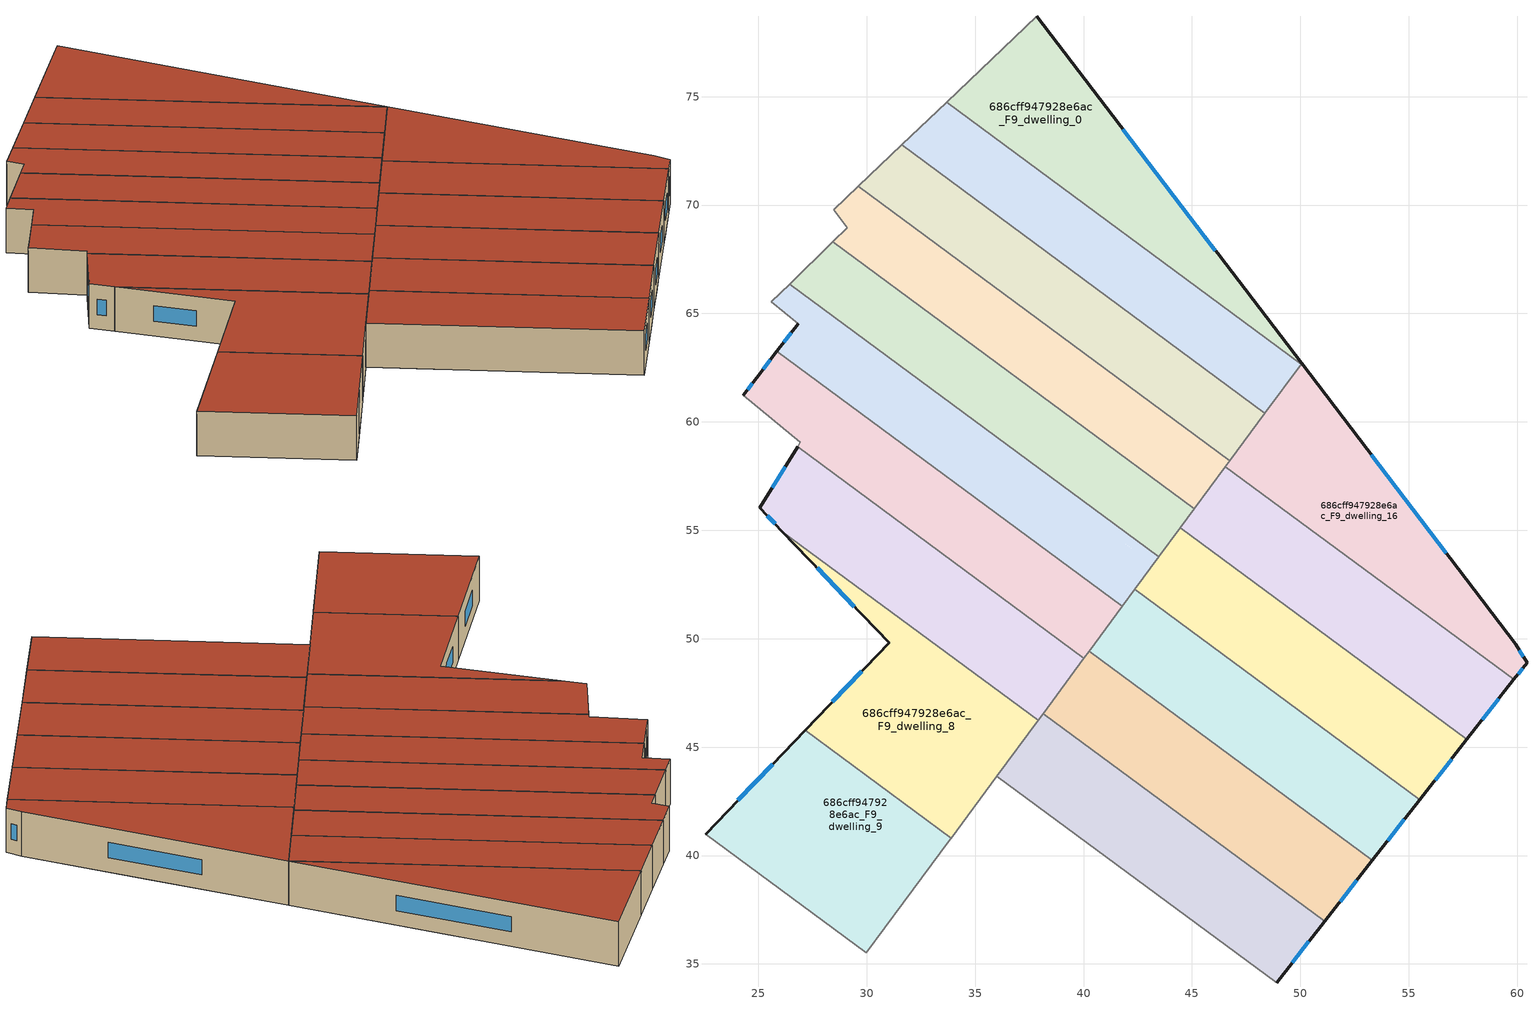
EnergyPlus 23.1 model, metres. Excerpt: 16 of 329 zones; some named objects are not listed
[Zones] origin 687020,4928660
686cff947928e6ac_F9_dwelling_0
 floor to 686cff947928e6ac_F8_dwelling_1 (EU_floor_Construction): 37.84,78.71 42.55,72.54 40.47,69.74 33.68,74.75 z27
 floor to 686cff947928e6ac_F8_dwelling_0 (EU_floor_Construction): 44.47,70.02 50.06,62.69 50.04,62.67 42.93,67.92 z27
 floor to 686cff947928e6ac_F8_dwelling_3 (EU_floor_Construction): 42.55,72.54 44.47,70.02 42.93,67.92 40.47,69.74 z27
 wall outside (EU_wall_Construction): 50.06,62.69 37.84,78.71 z27:30
 wall to 686cff947928e6ac_F9_dwelling_1 (EU_wall_Construction): 33.68,74.75 50.04,62.67 z27:30
 wall adiabatic (EU_wall_Construction): 37.84,78.71 33.68,74.75 z27:30
 wall to 686cff947928e6ac_F9_dwelling_16 (EU_wall_Construction): 50.04,62.67 50.06,62.69 z27:30
 window (EU_Window_Construction): 46.09,67.9 41.82,73.5 z27.98:29.02
 roof outside (EU_roof_Construction): 50.04,62.67 50.06,62.69 37.84,78.71 33.68,74.75 z30
686cff947928e6ac_F9_dwelling_1
 floor to 686cff947928e6ac_F8_dwelling_0 (EU_floor_Construction): 50.04,62.67 48.72,60.88 45.54,63.23 45.19,62.76 41.26,65.66 42.93,67.92 z27
 floor to 686cff947928e6ac_F8_dwelling_1 (EU_floor_Construction): 40.47,69.74 39.15,67.95 32.05,73.19 33.68,74.75 z27
 floor to 686cff947928e6ac_F8_dwelling_5 (EU_floor_Construction): 46.17,62.76 45.82,62.29 45.19,62.76 45.54,63.23 z27
 floor to 686cff947928e6ac_F8_dwelling_3 (EU_floor_Construction): 40.47,69.74 42.93,67.92 41.26,65.66 31.62,72.78 32.05,73.19 39.15,67.95 z27
 floor to 686cff947928e6ac_F8_dwelling_2 (EU_floor_Construction): 48.72,60.88 48.37,60.41 45.82,62.29 46.17,62.76 z27
 wall to 686cff947928e6ac_F9_dwelling_2 (EU_wall_Construction): 31.62,72.78 48.37,60.41 z27:30
 wall adiabatic (EU_wall_Construction): 33.68,74.75 31.62,72.78 z27:30
 wall to 686cff947928e6ac_F9_dwelling_16 (EU_wall_Construction): 48.37,60.41 50.04,62.67 z27:30
 roof outside (EU_roof_Construction): 48.37,60.41 50.04,62.67 33.68,74.75 31.62,72.78 z30
686cff947928e6ac_F9_dwelling_16
 floor to 686cff947928e6ac_F8_dwelling_2 (EU_floor_Construction): 54.94,56.29 59.93,49.74 60.45,48.89 60.07,48.41 46.76,58.24 48.72,60.88 z27
 floor adiabatic (EU_floor_Construction): 60.07,48.41 59.85,48.12 46.55,57.94 46.76,58.24 z27
 floor to 686cff947928e6ac_F8_dwelling_0 (EU_floor_Construction): 50.06,62.69 54.94,56.29 48.72,60.88 50.04,62.67 z27
 wall outside (EU_wall_Construction): 59.85,48.12 60.45,48.89 59.93,49.74 50.06,62.69 z27:30
 wall to 686cff947928e6ac_F9_dwelling_17 (EU_wall_Construction): 46.55,57.94 59.85,48.12 z27:30
 wall to 686cff947928e6ac_F9_dwelling_2 (EU_wall_Construction): 48.37,60.41 46.74,58.2 z27:30
 wall to 686cff947928e6ac_F9_dwelling_3 (EU_wall_Construction): 46.74,58.2 46.55,57.94 z27:30
 window (EU_Window_Construction): 56.72,53.95 53.27,58.48 / 60.28,49.17 60.1,49.46 / 60.04,48.37 60.26,48.64 z27.98:29.02
 roof outside (EU_roof_Construction): 59.85,48.12 60.45,48.89 59.93,49.74 50.06,62.69 46.55,57.94 z30
686cff947928e6ac_F9_dwelling_17
 floor adiabatic (EU_floor_Construction): 59.85,48.12 58.23,46.06 44.99,55.84 46.55,57.94 z27
 floor to 686cff947928e6ac_F8_dwelling_6 (EU_floor_Construction): 58.23,46.06 57.68,45.35 44.46,55.12 44.99,55.84 z27
 wall outside (EU_wall_Construction): 57.68,45.35 59.85,48.12 z27:30
 wall to 686cff947928e6ac_F9_dwelling_18 (EU_wall_Construction): 44.46,55.12 57.68,45.35 z27:30
 wall to 686cff947928e6ac_F9_dwelling_3 (EU_wall_Construction): 46.55,57.94 45.11,56 z27:30
 wall to 686cff947928e6ac_F9_dwelling_4 (EU_wall_Construction): 45.11,56 44.46,55.12 z27:30
 window (EU_Window_Construction): 58.39,46.25 59.14,47.22 z27.98:29.02
 roof outside (EU_roof_Construction): 57.68,45.35 59.85,48.12 46.55,57.94 44.46,55.12 z30
686cff947928e6ac_F9_dwelling_18
 floor to 686cff947928e6ac_F8_dwelling_6 (EU_floor_Construction): 57.68,45.35 56.39,43.7 43.21,53.42 44.46,55.12 z27
 floor to 686cff947928e6ac_F8_dwelling_8 (EU_floor_Construction): 56.39,43.7 55.51,42.57 42.37,52.28 43.21,53.42 z27
 wall outside (EU_wall_Construction): 55.51,42.57 57.68,45.35 z27:30
 wall to 686cff947928e6ac_F9_dwelling_19 (EU_wall_Construction): 42.37,52.28 55.51,42.57 z27:30
 wall to 686cff947928e6ac_F9_dwelling_5 (EU_wall_Construction): 43.47,53.78 42.37,52.28 z27:30
 wall to 686cff947928e6ac_F9_dwelling_4 (EU_wall_Construction): 44.46,55.12 43.47,53.78 z27:30
 window (EU_Window_Construction): 56.22,43.48 56.98,44.45 z27.98:29.02
 roof outside (EU_roof_Construction): 55.51,42.57 57.68,45.35 44.46,55.12 42.37,52.28 z30
686cff947928e6ac_F9_dwelling_19
 floor to 686cff947928e6ac_F8_dwelling_10 (EU_floor_Construction): 54.49,41.27 53.32,39.77 40.26,49.42 41.39,50.95 z27
 floor to 686cff947928e6ac_F8_dwelling_8 (EU_floor_Construction): 55.51,42.57 54.49,41.27 41.39,50.95 42.37,52.28 z27
 wall outside (EU_wall_Construction): 53.32,39.77 55.51,42.57 z27:30
 wall to 686cff947928e6ac_F9_dwelling_20 (EU_wall_Construction): 40.26,49.42 53.32,39.77 z27:30
 wall to 686cff947928e6ac_F9_dwelling_6 (EU_wall_Construction): 41.79,51.49 40.26,49.42 z27:30
 wall to 686cff947928e6ac_F9_dwelling_5 (EU_wall_Construction): 42.37,52.28 41.79,51.5 z27:30
 window (EU_Window_Construction): 54.03,40.68 54.8,41.66 z27.98:29.02
 roof outside (EU_roof_Construction): 53.32,39.77 55.51,42.57 42.37,52.28 40.26,49.42 z30
686cff947928e6ac_F9_dwelling_2
 floor to 686cff947928e6ac_F8_dwelling_3 (EU_floor_Construction): 41.26,65.66 39.65,63.49 29.63,70.89 31.62,72.78 z27
 floor to 686cff947928e6ac_F8_dwelling_0 (EU_floor_Construction): 45.19,62.76 43.58,60.59 39.65,63.49 41.26,65.66 z27
 floor to 686cff947928e6ac_F8_dwelling_2 (EU_floor_Construction): 48.37,60.41 46.76,58.24 44.91,59.6 44.89,59.57 44.19,60.08 45.82,62.29 z27
 floor adiabatic (EU_floor_Construction): 48.37,60.41 46.74,58.2 44.89,59.57 44.91,59.6 46.76,58.24 z27
 floor to 686cff947928e6ac_F8_dwelling_5 (EU_floor_Construction): 45.19,62.76 45.82,62.29 44.19,60.08 29.6,70.86 29.63,70.89 43.58,60.59 z27
 wall to 686cff947928e6ac_F9_dwelling_3 (EU_wall_Construction): 29.6,70.86 46.74,58.2 z27:30
 wall adiabatic (EU_wall_Construction): 31.62,72.78 29.6,70.86 z27:30
 roof outside (EU_roof_Construction): 46.74,58.2 48.37,60.41 31.62,72.78 29.6,70.86 z30
686cff947928e6ac_F9_dwelling_20
 floor to 686cff947928e6ac_F8_dwelling_12 (EU_floor_Construction): 52.5,38.73 51.12,36.96 38.59,46.21 39.93,48.01 z27
 floor to 686cff947928e6ac_F8_dwelling_10 (EU_floor_Construction): 53.32,39.77 52.5,38.73 39.93,48.01 38.59,46.21 38.13,46.55 40.26,49.42 z27
 wall outside (EU_wall_Construction): 51.12,36.96 53.32,39.77 z27:30
 wall to 686cff947928e6ac_F9_dwelling_21 (EU_wall_Construction): 38.13,46.55 51.12,36.96 z27:30
 wall to 686cff947928e6ac_F9_dwelling_7 (EU_wall_Construction): 40.02,49.1 38.13,46.55 z27:30
 wall to 686cff947928e6ac_F9_dwelling_6 (EU_wall_Construction): 40.26,49.42 40.02,49.1 z27:30
 window (EU_Window_Construction): 51.83,37.87 52.6,38.86 z27.98:29.02
 roof outside (EU_roof_Construction): 51.12,36.96 53.32,39.77 40.26,49.42 38.13,46.55 z30
686cff947928e6ac_F9_dwelling_21
 floor to 686cff947928e6ac_F8_dwelling_12 (EU_floor_Construction): 51.12,36.96 50.28,35.89 37.79,45.12 38.59,46.21 z27
 floor to 686cff947928e6ac_F8_dwelling_15 (EU_floor_Construction): 40.58,43.06 39.25,41.26 39.12,41.35 40.44,43.16 z27
 floor to 686cff947928e6ac_F8_dwelling_16 (EU_floor_Construction): 40.44,43.16 39.12,41.35 36,43.66 37.33,45.46 z27
 floor adiabatic (EU_floor_Construction): 40.58,43.06 37.33,45.46 36,43.66 38.13,46.55 38.59,46.21 37.79,45.12 50.28,35.89 48.9,34.13 39.25,41.26 z27
 wall outside (EU_wall_Construction): 48.9,34.13 51.12,36.96 z27:30
 wall to 686cff947928e6ac_F9_dwelling_22 (EU_wall_Construction): 36,43.66 48.9,34.13 z27:30
 wall to 686cff947928e6ac_F9_dwelling_8 (EU_wall_Construction): 37.9,46.23 36,43.66 z27:30
 wall to 686cff947928e6ac_F9_dwelling_7 (EU_wall_Construction): 38.13,46.55 37.9,46.23 z27:30
 window (EU_Window_Construction): 49.62,35.05 50.4,36.04 z27.98:29.02
 roof outside (EU_roof_Construction): 48.9,34.13 51.12,36.96 38.13,46.55 36,43.66 z30
686cff947928e6ac_F9_dwelling_3
 floor to 686cff947928e6ac_F8_dwelling_5 (EU_floor_Construction): 44.19,60.08 42.56,57.88 28.44,68.31 29.11,68.96 28.48,69.79 29.6,70.86 z27
 floor to 686cff947928e6ac_F8_dwelling_2 (EU_floor_Construction): 44.89,59.57 43.26,57.36 42.56,57.88 44.19,60.08 z27
 floor to 686cff947928e6ac_F8_dwelling_4 (EU_floor_Construction): 46.74,58.2 45.11,56 43.26,57.36 44.89,59.57 z27
 wall to 686cff947928e6ac_F9_dwelling_4 (EU_wall_Construction): 28.44,68.31 45.11,56 z27:30
 wall adiabatic (EU_wall_Construction): 29.6,70.86 28.48,69.79 29.11,68.96 28.44,68.31 z27:30
 roof outside (EU_roof_Construction): 45.11,56 46.74,58.2 29.6,70.86 28.48,69.79 29.11,68.96 28.44,68.31 z30
686cff947928e6ac_F9_dwelling_4
 floor to 686cff947928e6ac_F8_dwelling_7 (EU_floor_Construction): 43.15,57.2 41.63,55.14 26.44,66.35 28.3,68.17 z27
 floor to 686cff947928e6ac_F8_dwelling_5 (EU_floor_Construction): 42.56,57.88 42.44,57.72 28.3,68.17 28.44,68.31 z27
 floor to 686cff947928e6ac_F8_dwelling_6 (EU_floor_Construction): 44.99,55.83 43.47,53.78 41.63,55.14 43.15,57.2 z27
 floor to 686cff947928e6ac_F8_dwelling_2 (EU_floor_Construction): 43.26,57.36 43.14,57.2 42.44,57.72 42.56,57.88 z27
 floor adiabatic (EU_floor_Construction): 43.26,57.36 45.11,56 44.99,55.83 28.3,68.17 43.14,57.2 z27
 wall to 686cff947928e6ac_F9_dwelling_5 (EU_wall_Construction): 26.44,66.35 43.47,53.78 z27:30
 wall adiabatic (EU_wall_Construction): 28.44,68.31 26.44,66.35 z27:30
 roof outside (EU_roof_Construction): 43.47,53.78 45.11,56 28.44,68.31 26.44,66.35 z30
686cff947928e6ac_F9_dwelling_5
 floor to 686cff947928e6ac_F8_dwelling_9 (EU_floor_Construction): 41.67,54.56 40.25,52.63 25.86,63.26 26.84,64.54 25.6,65.54 26.12,66.04 z27
 floor to 686cff947928e6ac_F8_dwelling_11 (EU_floor_Construction): 42,54.32 40.58,52.39 40.25,52.63 41.67,54.56 z27
 floor to 686cff947928e6ac_F8_dwelling_7 (EU_floor_Construction): 41.63,55.14 41.37,54.78 26.12,66.04 26.44,66.35 z27
 floor to 686cff947928e6ac_F8_dwelling_8 (EU_floor_Construction): 43.21,53.42 41.79,51.5 40.58,52.39 42,54.32 z27
 floor to 686cff947928e6ac_F8_dwelling_6 (EU_floor_Construction): 43.47,53.78 43.21,53.42 41.37,54.78 41.63,55.14 z27
 wall outside (EU_wall_Construction): 26.84,64.54 25.86,63.26 z27:30
 wall to 686cff947928e6ac_F9_dwelling_6 (EU_wall_Construction): 25.86,63.26 41.79,51.5 z27:30
 wall adiabatic (EU_wall_Construction): 26.44,66.35 25.6,65.54 26.84,64.54 z27:30
 window (EU_Window_Construction): 26.53,64.12 26.18,63.67 z27.98:29.02
 roof outside (EU_roof_Construction): 41.79,51.5 43.47,53.78 26.44,66.35 25.6,65.54 26.84,64.54 25.86,63.26 z30
686cff947928e6ac_F9_dwelling_6
 floor to 686cff947928e6ac_F8_dwelling_11 (EU_floor_Construction): 40.25,52.63 40.58,52.39 38.81,50 26.81,58.86 26.94,59.05 24.31,61.23 24.93,62.04 25.45,62.72 39.85,52.09 z27
 floor to 686cff947928e6ac_F8_dwelling_13 (EU_floor_Construction): 41.2,51.09 39.84,49.24 39.12,49.77 40.48,51.62 z27
 floor to 686cff947928e6ac_F8_dwelling_9 (EU_floor_Construction): 40.25,52.63 39.85,52.09 25.45,62.72 25.86,63.26 z27
 floor to 686cff947928e6ac_F8_dwelling_8 (EU_floor_Construction): 41.79,51.5 41.39,50.95 40.48,51.62 39.12,49.77 38.81,50 40.58,52.39 z27
 floor adiabatic (EU_floor_Construction): 41.39,50.95 40.02,49.1 39.84,49.24 41.2,51.09 z27
 wall outside (EU_wall_Construction): 25.86,63.26 24.93,62.04 24.31,61.23 z27:30
 wall to 686cff947928e6ac_F9_dwelling_7 (EU_wall_Construction): 26.81,58.86 40.02,49.1 z27:30
 wall adiabatic (EU_wall_Construction): 24.31,61.23 26.94,59.05 26.81,58.86 z27:30
 window (EU_Window_Construction): 25.56,62.86 25.23,62.43 / 24.72,61.77 24.51,61.49 z27.98:29.02
 roof outside (EU_roof_Construction): 40.02,49.1 41.79,51.5 25.86,63.26 24.93,62.04 24.31,61.23 26.94,59.05 26.81,58.86 z30
686cff947928e6ac_F9_dwelling_7
 floor to 686cff947928e6ac_F8_dwelling_13 (EU_floor_Construction): 39.12,49.77 39.84,49.24 37.72,46.37 26.12,54.94 25.06,56.04 26.32,58.06 38.56,49.02 z27
 floor adiabatic (EU_floor_Construction): 39.12,49.77 38.56,49.02 26.32,58.06 26.81,58.86 40.02,49.1 37.9,46.23 37.72,46.37 39.84,49.24 z27
 wall outside (EU_wall_Construction): 26.81,58.86 25.06,56.04 26.12,54.94 z27:30
 wall to 686cff947928e6ac_F9_dwelling_8 (EU_wall_Construction): 26.12,54.94 37.9,46.23 z27:30
 window (EU_Window_Construction): 25.41,55.68 25.77,55.29 / 26.25,57.94 25.63,56.95 z27.98:29.02
 roof outside (EU_roof_Construction): 37.9,46.23 40.02,49.1 26.81,58.86 25.06,56.04 26.12,54.94 z30
686cff947928e6ac_F9_dwelling_8
 floor to 686cff947928e6ac_F8_dwelling_16 (EU_floor_Construction): 37.33,45.46 34.55,41.7 27.94,46.58 31.04,49.8 30.05,50.83 z27
 floor adiabatic (EU_floor_Construction): 37.9,46.23 37.33,45.46 30.05,50.83 26.12,54.94 z27
 floor to 686cff947928e6ac_F8_dwelling_18 (EU_floor_Construction): 34.55,41.7 33.89,40.8 27.16,45.77 27.94,46.58 z27
 wall outside (EU_wall_Construction): 26.12,54.94 31.04,49.8 27.16,45.77 z27:30
 wall to 686cff947928e6ac_F9_dwelling_9 (EU_wall_Construction): 27.16,45.77 33.89,40.8 z27:30
 wall to 686cff947928e6ac_F9_dwelling_22 (EU_wall_Construction): 33.89,40.8 36,43.66 z27:30
 window (EU_Window_Construction): 29.78,48.49 28.42,47.08 / 27.72,53.27 29.44,51.47 z27.98:29.02
 roof outside (EU_roof_Construction): 33.89,40.8 37.9,46.23 26.12,54.94 31.04,49.8 27.16,45.77 z30
686cff947928e6ac_F9_dwelling_9
 floor to 686cff947928e6ac_F8_dwelling_18 (EU_floor_Construction): 33.89,40.8 31.82,38 24.73,43.24 27.16,45.77 z27
 floor adiabatic (EU_floor_Construction): 31.82,38 29.98,35.51 22.57,40.98 24.73,43.24 z27
 wall outside (EU_wall_Construction): 27.16,45.77 22.57,40.98 z27:30
 wall to 686cff947928e6ac_F9_dwelling_10 (EU_wall_Construction): 22.57,40.98 29.98,35.51 z27:30
 wall to 686cff947928e6ac_F9_dwelling_22 (EU_wall_Construction): 33.85,40.75 33.89,40.8 z27:30
 wall to 686cff947928e6ac_F9_dwelling_23 (EU_wall_Construction): 31.69,37.82 33.85,40.75 z27:30
 wall to 686cff947928e6ac_F9_dwelling_24 (EU_wall_Construction): 29.98,35.51 31.69,37.82 z27:30
 window (EU_Window_Construction): 25.67,44.21 24.06,42.54 z27.98:29.02
 roof outside (EU_roof_Construction): 29.98,35.51 33.89,40.8 27.16,45.77 22.57,40.98 z30
[Building]
EU S2 Campaign: North Axis=0; Terrain=City; Solar Distribution=FullExterior
[Site:Location]
Bologna: Latitude=44.5; Longitude=11.25; Time Zone=1; Elevation=37
[SizingPeriod:WeatherFileDays]
AnnualSizingPeriod: Begin Month=1; Begin Day of Month=1; End Month=12; End Day of Month=31; Day of Week for Start Day=Monday; Use Weather File Daylight Saving Period=No; Use Weather File Rain and Snow Indicators=No
[MATERIAL]
EU_InternalMass_Material: Roughness=MediumRough; Thickness=0.1; Conductivity=1; Density=1800; Specific Heat=900; Thermal Absorptance=0.9; Solar Absorptance=0.7; Visible Absorptance=0.7
[MATERIAL:NOMASS] Roughness=MediumRough; Thermal Absorptance=0.9; Solar Absorptance=0.7; Visible Absorptance=0.7
Name | Thermal Resistance
EU_wall_NoMass | 0.905828
EU_roof_NoMass | 0.37593
EU_floor_NoMass | 0.67114
[WINDOWMATERIAL:SIMPLEGLAZINGSYSTEM]
EU_Window_SimpleGlazing: UFactor=4.52486; Solar Heat Gain Coefficient=0.85; Visible Transmittance=0.85
[CONSTRUCTION]
EU_wall_Construction: EU_wall_NoMass
EU_roof_Construction: EU_roof_NoMass
EU_floor_Construction: EU_floor_NoMass
EU_Window_Construction: EU_Window_SimpleGlazing
EU_InternalMass_Construction: EU_InternalMass_Material
[ZONE] Type=1; Multiplier=1; Ceiling Height=autocalculate; Floor Area=autocalculate; Part of Total Floor Area=Yes
Name | Volume
686cff947928e6ac_F9_dwelling_0 | 173.524
686cff947928e6ac_F9_dwelling_1 | 173.548
686cff947928e6ac_F9_dwelling_16 | 173.518
686cff947928e6ac_F9_dwelling_17; 686cff947928e6ac_F9_dwelling_20 | 173.536
686cff947928e6ac_F9_dwelling_18 | 173.556
686cff947928e6ac_F9_dwelling_19 | 173.525
686cff947928e6ac_F9_dwelling_2 | 173.529
686cff947928e6ac_F9_dwelling_21 | 173.52
686cff947928e6ac_F9_dwelling_3 | 173.564
686cff947928e6ac_F9_dwelling_4 | 173.523
686cff947928e6ac_F9_dwelling_5 | 173.55
686cff947928e6ac_F9_dwelling_6 | 173.54
686cff947928e6ac_F9_dwelling_7 | 173.509
686cff947928e6ac_F9_dwelling_8 | 173.546
686cff947928e6ac_F9_dwelling_9 | 173.558
[INTERNALMASS] Construction=EU_InternalMass_Construction
Name | Zone or ZoneList | Surface Area
686cff947928e6ac_F9_dwelling_0_EU_InternalMass | 686cff947928e6ac_F9_dwelling_0 | 57.8409
686cff947928e6ac_F9_dwelling_1_EU_InternalMass | 686cff947928e6ac_F9_dwelling_1 | 57.8499
686cff947928e6ac_F9_dwelling_2_EU_InternalMass | 686cff947928e6ac_F9_dwelling_2 | 57.843
686cff947928e6ac_F9_dwelling_3_EU_InternalMass | 686cff947928e6ac_F9_dwelling_3 | 57.8547
686cff947928e6ac_F9_dwelling_4_EU_InternalMass | 686cff947928e6ac_F9_dwelling_4 | 57.8412
686cff947928e6ac_F9_dwelling_5_EU_InternalMass | 686cff947928e6ac_F9_dwelling_5 | 57.8498
686cff947928e6ac_F9_dwelling_6_EU_InternalMass | 686cff947928e6ac_F9_dwelling_6 | 57.8466
686cff947928e6ac_F9_dwelling_7_EU_InternalMass | 686cff947928e6ac_F9_dwelling_7 | 57.8367
686cff947928e6ac_F9_dwelling_8_EU_InternalMass | 686cff947928e6ac_F9_dwelling_8 | 57.8483
686cff947928e6ac_F9_dwelling_9_EU_InternalMass | 686cff947928e6ac_F9_dwelling_9 | 57.8527
686cff947928e6ac_F9_dwelling_16_EU_InternalMass | 686cff947928e6ac_F9_dwelling_16 | 57.8394
686cff947928e6ac_F9_dwelling_17_EU_InternalMass | 686cff947928e6ac_F9_dwelling_17 | 57.8453
686cff947928e6ac_F9_dwelling_18_EU_InternalMass | 686cff947928e6ac_F9_dwelling_18 | 57.8546
686cff947928e6ac_F9_dwelling_19_EU_InternalMass | 686cff947928e6ac_F9_dwelling_19 | 57.8415
686cff947928e6ac_F9_dwelling_20_EU_InternalMass | 686cff947928e6ac_F9_dwelling_20 | 57.8454
686cff947928e6ac_F9_dwelling_21_EU_InternalMass | 686cff947928e6ac_F9_dwelling_21 | 57.8399
[OTHEREQUIPMENT] Fuel Type=Electricity; Design Level Calculation Method=Watts/Area; Power per Zone Floor Area=1; Fraction Latent=0; Fraction Radiant=0; Fraction Lost=0; Carbon Dioxide Generation Rate=0; EndUse Subcategory=EU_Step8_InternalGains
Name | Zone or ZoneList or Space or SpaceList | Schedule
EU_Step8_InternalGain_686cff947928e6ac_F9_dwelling_0_f000 | 686cff947928e6ac_F9_dwelling_0 | EU_Step8_GainSchedule_686cff947928e6ac_F9_dwelling_0_f000
EU_Step8_InternalGain_686cff947928e6ac_F9_dwelling_1_f000 | 686cff947928e6ac_F9_dwelling_1 | EU_Step8_GainSchedule_686cff947928e6ac_F9_dwelling_1_f000
EU_Step8_InternalGain_686cff947928e6ac_F9_dwelling_2_f000 | 686cff947928e6ac_F9_dwelling_2 | EU_Step8_GainSchedule_686cff947928e6ac_F9_dwelling_2_f000
EU_Step8_InternalGain_686cff947928e6ac_F9_dwelling_3_f000 | 686cff947928e6ac_F9_dwelling_3 | EU_Step8_GainSchedule_686cff947928e6ac_F9_dwelling_3_f000
EU_Step8_InternalGain_686cff947928e6ac_F9_dwelling_4_f000 | 686cff947928e6ac_F9_dwelling_4 | EU_Step8_GainSchedule_686cff947928e6ac_F9_dwelling_4_f000
EU_Step8_InternalGain_686cff947928e6ac_F9_dwelling_5_f000 | 686cff947928e6ac_F9_dwelling_5 | EU_Step8_GainSchedule_686cff947928e6ac_F9_dwelling_5_f000
EU_Step8_InternalGain_686cff947928e6ac_F9_dwelling_6_f000 | 686cff947928e6ac_F9_dwelling_6 | EU_Step8_GainSchedule_686cff947928e6ac_F9_dwelling_6_f000
EU_Step8_InternalGain_686cff947928e6ac_F9_dwelling_7_f000 | 686cff947928e6ac_F9_dwelling_7 | EU_Step8_GainSchedule_686cff947928e6ac_F9_dwelling_7_f000
EU_Step8_InternalGain_686cff947928e6ac_F9_dwelling_8_f000 | 686cff947928e6ac_F9_dwelling_8 | EU_Step8_GainSchedule_686cff947928e6ac_F9_dwelling_8_f000
EU_Step8_InternalGain_686cff947928e6ac_F9_dwelling_9_f000 | 686cff947928e6ac_F9_dwelling_9 | EU_Step8_GainSchedule_686cff947928e6ac_F9_dwelling_9_f000
EU_Step8_InternalGain_686cff947928e6ac_F9_dwelling_16_f000 | 686cff947928e6ac_F9_dwelling_16 | EU_Step8_GainSchedule_686cff947928e6ac_F9_dwelling_16_f000
EU_Step8_InternalGain_686cff947928e6ac_F9_dwelling_17_f000 | 686cff947928e6ac_F9_dwelling_17 | EU_Step8_GainSchedule_686cff947928e6ac_F9_dwelling_17_f000
EU_Step8_InternalGain_686cff947928e6ac_F9_dwelling_18_f000 | 686cff947928e6ac_F9_dwelling_18 | EU_Step8_GainSchedule_686cff947928e6ac_F9_dwelling_18_f000
EU_Step8_InternalGain_686cff947928e6ac_F9_dwelling_19_f000 | 686cff947928e6ac_F9_dwelling_19 | EU_Step8_GainSchedule_686cff947928e6ac_F9_dwelling_19_f000
EU_Step8_InternalGain_686cff947928e6ac_F9_dwelling_20_f000 | 686cff947928e6ac_F9_dwelling_20 | EU_Step8_GainSchedule_686cff947928e6ac_F9_dwelling_20_f000
EU_Step8_InternalGain_686cff947928e6ac_F9_dwelling_21_f000 | 686cff947928e6ac_F9_dwelling_21 | EU_Step8_GainSchedule_686cff947928e6ac_F9_dwelling_21_f000
[ZONEVENTILATION:DESIGNFLOWRATE] Schedule=EU_AlwaysOn; Design Flow Rate Calculation Method=AirChanges/Hour; Air Changes per Hour=0.73129; Ventilation Type=Natural; Fan Pressure Rise=0; Fan Total Efficiency=1; Constant Term Coefficient=1; Temperature Term Coefficient=0; Velocity Term Coefficient=0; Velocity Squared Term Coefficient=0; Minimum Indoor Temperature=-100; Maximum Indoor Temperature=100; Delta Temperature=-100; Minimum Outdoor Temperature=-100; Maximum Outdoor Temperature=100; Maximum Wind Speed=40
Name | Zone or ZoneList or Space or SpaceList
EU_ConstantAir_686cff947928e6ac_F9_dwelling_0 | 686cff947928e6ac_F9_dwelling_0
EU_ConstantAir_686cff947928e6ac_F9_dwelling_1 | 686cff947928e6ac_F9_dwelling_1
EU_ConstantAir_686cff947928e6ac_F9_dwelling_2 | 686cff947928e6ac_F9_dwelling_2
EU_ConstantAir_686cff947928e6ac_F9_dwelling_3 | 686cff947928e6ac_F9_dwelling_3
EU_ConstantAir_686cff947928e6ac_F9_dwelling_4 | 686cff947928e6ac_F9_dwelling_4
EU_ConstantAir_686cff947928e6ac_F9_dwelling_5 | 686cff947928e6ac_F9_dwelling_5
EU_ConstantAir_686cff947928e6ac_F9_dwelling_6 | 686cff947928e6ac_F9_dwelling_6
EU_ConstantAir_686cff947928e6ac_F9_dwelling_7 | 686cff947928e6ac_F9_dwelling_7
EU_ConstantAir_686cff947928e6ac_F9_dwelling_8 | 686cff947928e6ac_F9_dwelling_8
EU_ConstantAir_686cff947928e6ac_F9_dwelling_9 | 686cff947928e6ac_F9_dwelling_9
EU_ConstantAir_686cff947928e6ac_F9_dwelling_16 | 686cff947928e6ac_F9_dwelling_16
EU_ConstantAir_686cff947928e6ac_F9_dwelling_17 | 686cff947928e6ac_F9_dwelling_17
EU_ConstantAir_686cff947928e6ac_F9_dwelling_18 | 686cff947928e6ac_F9_dwelling_18
EU_ConstantAir_686cff947928e6ac_F9_dwelling_19 | 686cff947928e6ac_F9_dwelling_19
EU_ConstantAir_686cff947928e6ac_F9_dwelling_20 | 686cff947928e6ac_F9_dwelling_20
EU_ConstantAir_686cff947928e6ac_F9_dwelling_21 | 686cff947928e6ac_F9_dwelling_21
[HVACTEMPLATE:ZONE:IDEALLOADSAIRSYSTEM] System Availability Schedule=EU_AlwaysOn; Maximum Heating Supply Air Temperature=50; Minimum Cooling Supply Air Temperature=13; Maximum Heating Supply Air Humidity Ratio=0.0156; Minimum Cooling Supply Air Humidity Ratio=0.0077; Heating Limit=NoLimit; Cooling Limit=NoLimit; Heating Availability Schedule=EU_AlwaysOn; Cooling Availability Schedule=EU_CoolingOff; Dehumidification Control Type=ConstantSensibleHeatRatio; Cooling Sensible Heat Ratio=0.7; Dehumidification Setpoint=60; Humidification Control Type=None; Humidification Setpoint=30; Outdoor Air Method=None; Outdoor Air Flow Rate per Person=0.00944; Outdoor Air Flow Rate per Zone Floor Area=0; Outdoor Air Flow Rate per Zone=0; Demand Controlled Ventilation Type=None; Outdoor Air Economizer Type=NoEconomizer; Heat Recovery Type=None; Sensible Heat Recovery Effectiveness=0.7; Latent Heat Recovery Effectiveness=0.65
Name | Template Thermostat
686cff947928e6ac_F9_dwelling_0 | EU_HeatOnly_686cff947928e6ac_F9_dwelling_0
686cff947928e6ac_F9_dwelling_1 | EU_HeatOnly_686cff947928e6ac_F9_dwelling_1
686cff947928e6ac_F9_dwelling_2 | EU_HeatOnly_686cff947928e6ac_F9_dwelling_2
686cff947928e6ac_F9_dwelling_3 | EU_HeatOnly_686cff947928e6ac_F9_dwelling_3
686cff947928e6ac_F9_dwelling_4 | EU_HeatOnly_686cff947928e6ac_F9_dwelling_4
686cff947928e6ac_F9_dwelling_5 | EU_HeatOnly_686cff947928e6ac_F9_dwelling_5
686cff947928e6ac_F9_dwelling_6 | EU_HeatOnly_686cff947928e6ac_F9_dwelling_6
686cff947928e6ac_F9_dwelling_7 | EU_HeatOnly_686cff947928e6ac_F9_dwelling_7
686cff947928e6ac_F9_dwelling_8 | EU_HeatOnly_686cff947928e6ac_F9_dwelling_8
686cff947928e6ac_F9_dwelling_9 | EU_HeatOnly_686cff947928e6ac_F9_dwelling_9
686cff947928e6ac_F9_dwelling_16 | EU_HeatOnly_686cff947928e6ac_F9_dwelling_16
686cff947928e6ac_F9_dwelling_17 | EU_HeatOnly_686cff947928e6ac_F9_dwelling_17
686cff947928e6ac_F9_dwelling_18 | EU_HeatOnly_686cff947928e6ac_F9_dwelling_18
686cff947928e6ac_F9_dwelling_19 | EU_HeatOnly_686cff947928e6ac_F9_dwelling_19
686cff947928e6ac_F9_dwelling_20 | EU_HeatOnly_686cff947928e6ac_F9_dwelling_20
686cff947928e6ac_F9_dwelling_21 | EU_HeatOnly_686cff947928e6ac_F9_dwelling_21
[SIZING:ZONE] Zone Cooling Design Supply Air Temperature Input Method=SupplyAirTemperature; Zone Cooling Design Supply Air Temperature=13; Zone Heating Design Supply Air Temperature Input Method=SupplyAirTemperature; Zone Heating Design Supply Air Temperature=50; Zone Cooling Design Supply Air Humidity Ratio=0.008; Zone Heating Design Supply Air Humidity Ratio=0.008; Cooling Design Air Flow Method=DesignDay; Cooling Design Air Flow Rate=0; Cooling Minimum Air Flow per Zone Floor Area=0.000762; Cooling Minimum Air Flow=0; Cooling Minimum Air Flow Fraction=0.2; Heating Design Air Flow Method=DesignDay; Heating Design Air Flow Rate=0; Heating Maximum Air Flow per Zone Floor Area=0.002032; Heating Maximum Air Flow=0.141576; Heating Maximum Air Flow Fraction=0.3; Account for Dedicated Outdoor Air System=No; Dedicated Outdoor Air System Control Strategy=NeutralSupplyAir; Dedicated Outdoor Air Low Setpoint Temperature for Design=autosize; Dedicated Outdoor Air High Setpoint Temperature for Design=autosize; Zone Load Sizing Method=Sensible Load Only No Latent Load; Zone Latent Cooling Design Supply Air Humidity Ratio Input Method=HumidityRatioDifference; Zone Cooling Design Supply Air Humidity Ratio Difference=0.005; Zone Latent Heating Design Supply Air Humidity Ratio Input Method=HumidityRatioDifference; Zone Humidification Design Supply Air Humidity Ratio Difference=0.005
686cff947928e6ac_F9_dwelling_0; 686cff947928e6ac_F9_dwelling_1; 686cff947928e6ac_F9_dwelling_2; 686cff947928e6ac_F9_dwelling_3; 686cff947928e6ac_F9_dwelling_4; 686cff947928e6ac_F9_dwelling_5; 686cff947928e6ac_F9_dwelling_6; 686cff947928e6ac_F9_dwelling_7; 686cff947928e6ac_F9_dwelling_8; 686cff947928e6ac_F9_dwelling_9; 686cff947928e6ac_F9_dwelling_16; 686cff947928e6ac_F9_dwelling_17; 686cff947928e6ac_F9_dwelling_18; 686cff947928e6ac_F9_dwelling_19; 686cff947928e6ac_F9_dwelling_20; 686cff947928e6ac_F9_dwelling_21
[SCHEDULE:CONSTANT]
Name | Hourly Value
EU_AlwaysOn | 1
EU_CoolingOff | 0
[SCHEDULE:FILE] Column Number=1; Rows to Skip at Top=0; Number of Hours of Data=8760; Column Separator=Comma; Interpolate to Timestep=No; Minutes per Item=60; Adjust Schedule for Daylight Savings=Yes
Name | File
EU_Step8_GainSchedule_686cff947928e6ac_F9_dwelling_0_f000 | ../../schedules/686cff947928e6ac/686cff947928e6ac_F9_dwelling_0_f000_gain.csv
EU_Step8_GainSchedule_686cff947928e6ac_F9_dwelling_1_f000 | ../../schedules/686cff947928e6ac/686cff947928e6ac_F9_dwelling_1_f000_gain.csv
EU_Step8_GainSchedule_686cff947928e6ac_F9_dwelling_2_f000 | ../../schedules/686cff947928e6ac/686cff947928e6ac_F9_dwelling_2_f000_gain.csv
EU_Step8_GainSchedule_686cff947928e6ac_F9_dwelling_3_f000 | ../../schedules/686cff947928e6ac/686cff947928e6ac_F9_dwelling_3_f000_gain.csv
EU_Step8_GainSchedule_686cff947928e6ac_F9_dwelling_4_f000 | ../../schedules/686cff947928e6ac/686cff947928e6ac_F9_dwelling_4_f000_gain.csv
EU_Step8_GainSchedule_686cff947928e6ac_F9_dwelling_5_f000 | ../../schedules/686cff947928e6ac/686cff947928e6ac_F9_dwelling_5_f000_gain.csv
EU_Step8_GainSchedule_686cff947928e6ac_F9_dwelling_6_f000 | ../../schedules/686cff947928e6ac/686cff947928e6ac_F9_dwelling_6_f000_gain.csv
EU_Step8_GainSchedule_686cff947928e6ac_F9_dwelling_7_f000 | ../../schedules/686cff947928e6ac/686cff947928e6ac_F9_dwelling_7_f000_gain.csv
EU_Step8_GainSchedule_686cff947928e6ac_F9_dwelling_8_f000 | ../../schedules/686cff947928e6ac/686cff947928e6ac_F9_dwelling_8_f000_gain.csv
EU_Step8_GainSchedule_686cff947928e6ac_F9_dwelling_9_f000 | ../../schedules/686cff947928e6ac/686cff947928e6ac_F9_dwelling_9_f000_gain.csv
EU_Step8_GainSchedule_686cff947928e6ac_F9_dwelling_16_f000 | ../../schedules/686cff947928e6ac/686cff947928e6ac_F9_dwelling_16_f000_gain.csv
EU_Step8_GainSchedule_686cff947928e6ac_F9_dwelling_17_f000 | ../../schedules/686cff947928e6ac/686cff947928e6ac_F9_dwelling_17_f000_gain.csv
EU_Step8_GainSchedule_686cff947928e6ac_F9_dwelling_18_f000 | ../../schedules/686cff947928e6ac/686cff947928e6ac_F9_dwelling_18_f000_gain.csv
EU_Step8_GainSchedule_686cff947928e6ac_F9_dwelling_19_f000 | ../../schedules/686cff947928e6ac/686cff947928e6ac_F9_dwelling_19_f000_gain.csv
EU_Step8_GainSchedule_686cff947928e6ac_F9_dwelling_20_f000 | ../../schedules/686cff947928e6ac/686cff947928e6ac_F9_dwelling_20_f000_gain.csv
EU_Step8_GainSchedule_686cff947928e6ac_F9_dwelling_21_f000 | ../../schedules/686cff947928e6ac/686cff947928e6ac_F9_dwelling_21_f000_gain.csv
